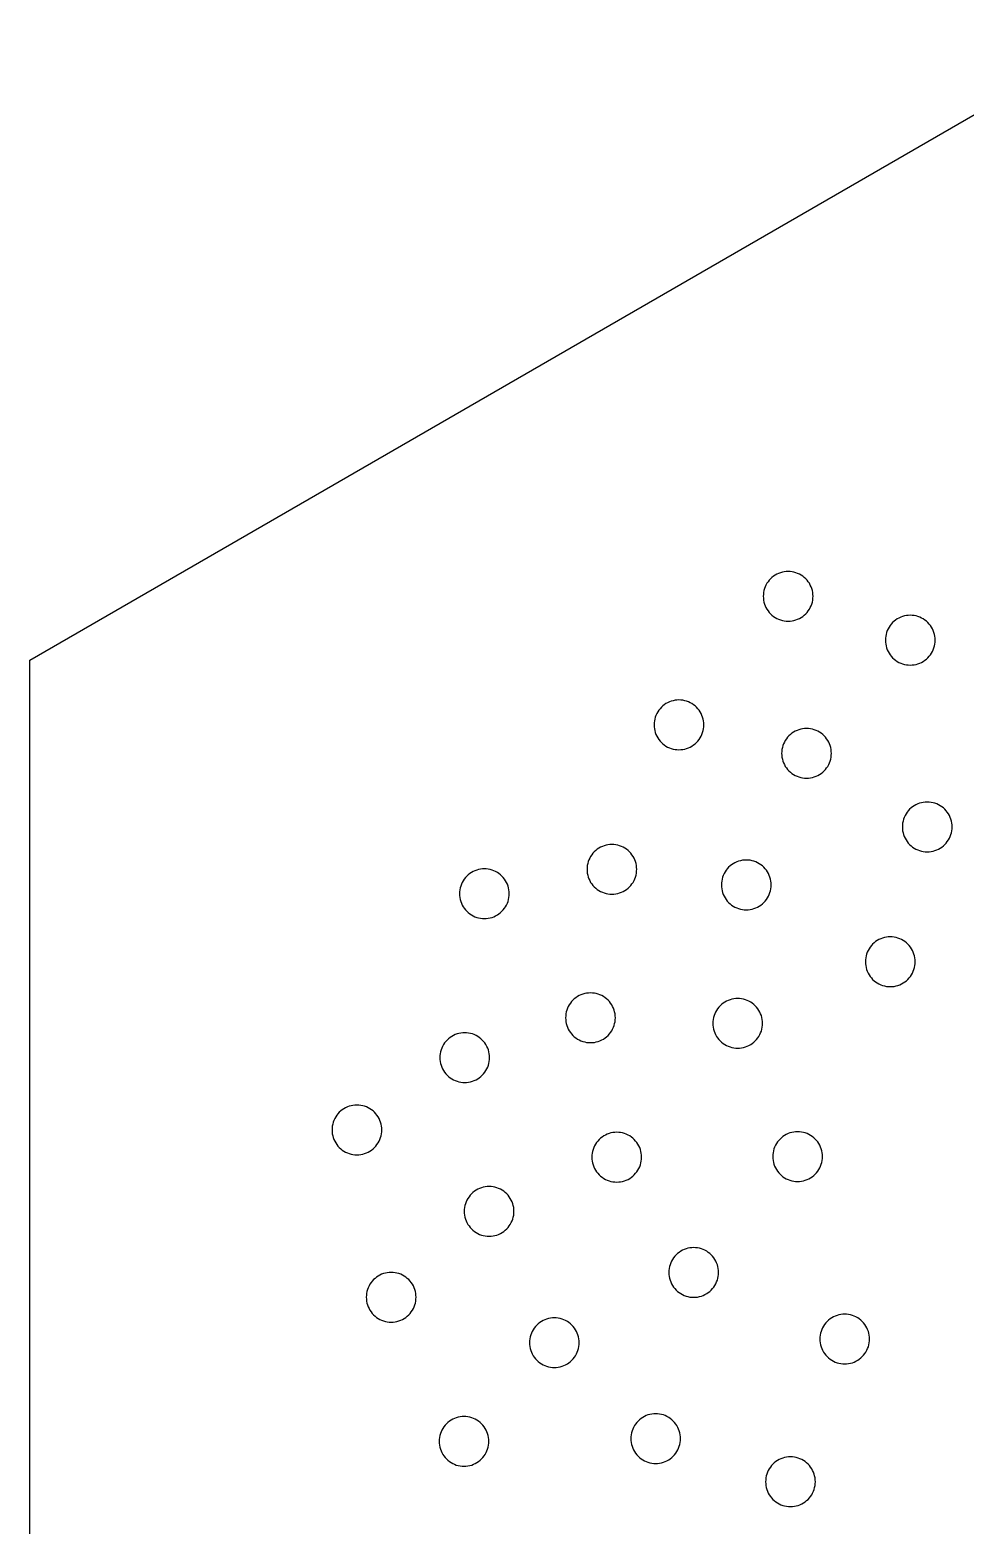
# Model space of a CAD drawing. Header units: millimetres. Extents: x 0 to 377, y 0 to 280.
# Drawn here: x 133.9 to 186.6, y 195.8 to 280 of the extents above; entities that cross this region are included whole.
import ezdxf

# ---------------------------------------------------------------- set-up
doc = ezdxf.new("R2010")
doc.units = ezdxf.units.MM
doc.layers.add('CUT', color=1, linetype='Continuous')

msp = doc.modelspace()

# ---------------------------------------------------------------- linework, layer by layer
at = {"layer": 'CUT'}
for points in [[(256.764, 173.6), (195.334, 138.133), (133.904, 173.6), (133.904, 244.533), (195.334, 280), (256.764, 244.533), (256.764, 173.6)], [(177.886, 247.583), (177.924, 247.686), (177.954, 247.792), (177.975, 247.899), (177.988, 248.009), (177.993, 248.118), (177.988, 248.228), (177.975, 248.337), (177.954, 248.445), (177.924, 248.551), (177.886, 248.654), (177.84, 248.754), (177.786, 248.85), (177.725, 248.941), (177.657, 249.028), (177.583, 249.108), (177.502, 249.183), (177.416, 249.251), (177.324, 249.312), (177.228, 249.366), (177.128, 249.412), (177.025, 249.45), (176.919, 249.48), (176.812, 249.501), (176.703, 249.514), (176.593, 249.518), (176.483, 249.514), (176.374, 249.501), (176.266, 249.48), (176.16, 249.45), (176.057, 249.412), (175.957, 249.366), (175.861, 249.312), (175.77, 249.251), (175.683, 249.183), (175.603, 249.108), (175.528, 249.028), (175.46, 248.941), (175.399, 248.85), (175.345, 248.754), (175.299, 248.654), (175.261, 248.551), (175.231, 248.445), (175.21, 248.337), (175.197, 248.228), (175.193, 248.118), (175.197, 248.009), (175.21, 247.899), (175.231, 247.792), (175.261, 247.686), (175.299, 247.583), (175.345, 247.483), (175.399, 247.387), (175.46, 247.296), (175.528, 247.209), (175.603, 247.129), (175.683, 247.054), (175.77, 246.986), (175.861, 246.925), (175.957, 246.871), (176.057, 246.825), (176.16, 246.787), (176.266, 246.757), (176.374, 246.736), (176.483, 246.723), (176.593, 246.718), (176.703, 246.723), (176.812, 246.736), (176.919, 246.757), (177.025, 246.787), (177.128, 246.825), (177.228, 246.871), (177.324, 246.925), (177.416, 246.986), (177.502, 247.054), (177.583, 247.129), (177.657, 247.209), (177.725, 247.296), (177.786, 247.387), (177.84, 247.483), (177.886, 247.583)], [(184.759, 245.114), (184.797, 245.217), (184.827, 245.323), (184.849, 245.431), (184.862, 245.54), (184.866, 245.65), (184.862, 245.76), (184.849, 245.869), (184.827, 245.977), (184.797, 246.082), (184.759, 246.186), (184.713, 246.285), (184.66, 246.381), (184.599, 246.473), (184.531, 246.559), (184.456, 246.64), (184.375, 246.714), (184.289, 246.782), (184.197, 246.843), (184.102, 246.897), (184.002, 246.943), (183.899, 246.981), (183.793, 247.011), (183.685, 247.033), (183.576, 247.045), (183.466, 247.05), (183.356, 247.045), (183.247, 247.033), (183.139, 247.011), (183.033, 246.981), (182.93, 246.943), (182.83, 246.897), (182.734, 246.843), (182.643, 246.782), (182.557, 246.714), (182.476, 246.64), (182.401, 246.559), (182.333, 246.473), (182.272, 246.381), (182.219, 246.285), (182.173, 246.186), (182.134, 246.082), (182.105, 245.977), (182.083, 245.869), (182.07, 245.76), (182.066, 245.65), (182.07, 245.54), (182.083, 245.431), (182.105, 245.323), (182.134, 245.217), (182.173, 245.114), (182.219, 245.014), (182.272, 244.918), (182.333, 244.827), (182.401, 244.741), (182.476, 244.66), (182.557, 244.585), (182.643, 244.517), (182.734, 244.456), (182.83, 244.402), (182.93, 244.356), (183.033, 244.318), (183.139, 244.288), (183.247, 244.267), (183.356, 244.254), (183.466, 244.25), (183.576, 244.254), (183.685, 244.267), (183.793, 244.288), (183.899, 244.318), (184.002, 244.356), (184.102, 244.402), (184.197, 244.456), (184.289, 244.517), (184.375, 244.585), (184.456, 244.66), (184.531, 244.741), (184.599, 244.827), (184.66, 244.918), (184.713, 245.014), (184.759, 245.114)], [(171.737, 240.348), (171.775, 240.451), (171.805, 240.557), (171.827, 240.664), (171.84, 240.774), (171.844, 240.884), (171.84, 240.993), (171.827, 241.103), (171.805, 241.21), (171.775, 241.316), (171.737, 241.419), (171.691, 241.519), (171.638, 241.615), (171.577, 241.706), (171.508, 241.793), (171.434, 241.873), (171.353, 241.948), (171.267, 242.016), (171.175, 242.077), (171.079, 242.131), (170.98, 242.177), (170.877, 242.215), (170.771, 242.245), (170.663, 242.266), (170.554, 242.279), (170.444, 242.284), (170.334, 242.279), (170.225, 242.266), (170.117, 242.245), (170.011, 242.215), (169.908, 242.177), (169.808, 242.131), (169.712, 242.077), (169.621, 242.016), (169.535, 241.948), (169.454, 241.873), (169.379, 241.793), (169.311, 241.706), (169.25, 241.615), (169.196, 241.519), (169.15, 241.419), (169.112, 241.316), (169.083, 241.21), (169.061, 241.103), (169.048, 240.993), (169.044, 240.884), (169.048, 240.774), (169.061, 240.664), (169.083, 240.557), (169.112, 240.451), (169.15, 240.348), (169.196, 240.248), (169.25, 240.152), (169.311, 240.061), (169.379, 239.974), (169.454, 239.894), (169.535, 239.819), (169.621, 239.751), (169.712, 239.69), (169.808, 239.636), (169.908, 239.59), (170.011, 239.552), (170.117, 239.522), (170.225, 239.501), (170.334, 239.488), (170.444, 239.484), (170.554, 239.488), (170.663, 239.501), (170.771, 239.522), (170.877, 239.552), (170.98, 239.59), (171.079, 239.636), (171.175, 239.69), (171.267, 239.751), (171.353, 239.819), (171.434, 239.894), (171.508, 239.974), (171.577, 240.061), (171.638, 240.152), (171.691, 240.248), (171.737, 240.348)], [(178.92, 238.745), (178.958, 238.848), (178.988, 238.954), (179.01, 239.061), (179.023, 239.17), (179.027, 239.28), (179.023, 239.39), (179.01, 239.499), (178.988, 239.607), (178.958, 239.713), (178.92, 239.816), (178.874, 239.916), (178.821, 240.012), (178.76, 240.103), (178.692, 240.19), (178.617, 240.27), (178.536, 240.345), (178.45, 240.413), (178.358, 240.474), (178.263, 240.528), (178.163, 240.574), (178.06, 240.612), (177.954, 240.642), (177.846, 240.663), (177.737, 240.676), (177.627, 240.68), (177.517, 240.676), (177.408, 240.663), (177.3, 240.642), (177.194, 240.612), (177.091, 240.574), (176.991, 240.528), (176.895, 240.474), (176.804, 240.413), (176.718, 240.345), (176.637, 240.27), (176.562, 240.19), (176.494, 240.103), (176.433, 240.012), (176.38, 239.916), (176.334, 239.816), (176.296, 239.713), (176.266, 239.607), (176.244, 239.499), (176.231, 239.39), (176.227, 239.28), (176.231, 239.17), (176.244, 239.061), (176.266, 238.954), (176.296, 238.848), (176.334, 238.745), (176.38, 238.645), (176.433, 238.549), (176.494, 238.457), (176.562, 238.371), (176.637, 238.29), (176.718, 238.216), (176.804, 238.148), (176.895, 238.087), (176.991, 238.033), (177.091, 237.987), (177.194, 237.949), (177.3, 237.919), (177.408, 237.898), (177.517, 237.885), (177.627, 237.88), (177.737, 237.885), (177.846, 237.898), (177.954, 237.919), (178.06, 237.949), (178.163, 237.987), (178.263, 238.033), (178.358, 238.087), (178.45, 238.148), (178.536, 238.216), (178.617, 238.29), (178.692, 238.371), (178.76, 238.457), (178.821, 238.549), (178.874, 238.645), (178.92, 238.745)], [(185.715, 234.605), (185.753, 234.708), (185.783, 234.814), (185.805, 234.921), (185.818, 235.031), (185.822, 235.14), (185.818, 235.25), (185.805, 235.359), (185.783, 235.467), (185.753, 235.573), (185.715, 235.676), (185.669, 235.776), (185.616, 235.872), (185.554, 235.963), (185.486, 236.05), (185.412, 236.13), (185.331, 236.205), (185.245, 236.273), (185.153, 236.334), (185.057, 236.388), (184.958, 236.434), (184.854, 236.472), (184.749, 236.502), (184.641, 236.523), (184.532, 236.536), (184.422, 236.54), (184.312, 236.536), (184.203, 236.523), (184.095, 236.502), (183.989, 236.472), (183.886, 236.434), (183.786, 236.388), (183.69, 236.334), (183.599, 236.273), (183.513, 236.205), (183.432, 236.13), (183.357, 236.05), (183.289, 235.963), (183.228, 235.872), (183.174, 235.776), (183.128, 235.676), (183.09, 235.573), (183.061, 235.467), (183.039, 235.359), (183.026, 235.25), (183.022, 235.14), (183.026, 235.031), (183.039, 234.921), (183.061, 234.814), (183.09, 234.708), (183.128, 234.605), (183.174, 234.505), (183.228, 234.409), (183.289, 234.317), (183.357, 234.231), (183.432, 234.15), (183.513, 234.076), (183.599, 234.008), (183.69, 233.947), (183.786, 233.893), (183.886, 233.847), (183.989, 233.809), (184.095, 233.779), (184.203, 233.758), (184.312, 233.745), (184.422, 233.74), (184.532, 233.745), (184.641, 233.758), (184.749, 233.779), (184.854, 233.809), (184.958, 233.847), (185.057, 233.893), (185.153, 233.947), (185.245, 234.008), (185.331, 234.076), (185.412, 234.15), (185.486, 234.231), (185.554, 234.317), (185.616, 234.409), (185.669, 234.505), (185.715, 234.605)], [(167.915, 232.116), (167.961, 232.216), (167.999, 232.319), (168.029, 232.425), (168.051, 232.533), (168.064, 232.642), (168.068, 232.752), (168.064, 232.862), (168.051, 232.971), (168.029, 233.079), (167.999, 233.184), (167.961, 233.288), (167.915, 233.387), (167.862, 233.483), (167.801, 233.575), (167.733, 233.661), (167.658, 233.742), (167.577, 233.816), (167.491, 233.884), (167.4, 233.946), (167.304, 233.999), (167.204, 234.045), (167.101, 234.083), (166.995, 234.113), (166.887, 234.135), (166.778, 234.148), (166.668, 234.152), (166.558, 234.148), (166.449, 234.135), (166.341, 234.113), (166.235, 234.083), (166.132, 234.045), (166.032, 233.999), (165.937, 233.946), (165.845, 233.884), (165.759, 233.816), (165.678, 233.742), (165.603, 233.661), (165.535, 233.575), (165.474, 233.483), (165.421, 233.387), (165.375, 233.288), (165.337, 233.184), (165.307, 233.079), (165.285, 232.971), (165.272, 232.862), (165.268, 232.752), (165.272, 232.642), (165.285, 232.533), (165.307, 232.425), (165.337, 232.319), (165.375, 232.216), (165.421, 232.116), (165.474, 232.02), (165.535, 231.929), (165.603, 231.843), (165.678, 231.762), (165.759, 231.687), (165.845, 231.619), (165.937, 231.558), (166.032, 231.504), (166.132, 231.458), (166.235, 231.42), (166.341, 231.391), (166.449, 231.369), (166.558, 231.356), (166.668, 231.352), (166.778, 231.356), (166.887, 231.369), (166.995, 231.391), (167.101, 231.42), (167.204, 231.458), (167.304, 231.504), (167.4, 231.558), (167.491, 231.619), (167.577, 231.687), (167.658, 231.762), (167.733, 231.843), (167.801, 231.929), (167.862, 232.02), (167.915, 232.116)], [(175.48, 231.24), (175.526, 231.34), (175.565, 231.443), (175.594, 231.549), (175.616, 231.657), (175.629, 231.766), (175.633, 231.876), (175.629, 231.986), (175.616, 232.095), (175.594, 232.203), (175.565, 232.309), (175.526, 232.412), (175.48, 232.512), (175.427, 232.608), (175.366, 232.699), (175.298, 232.785), (175.223, 232.866), (175.142, 232.941), (175.056, 233.009), (174.965, 233.07), (174.869, 233.123), (174.769, 233.169), (174.666, 233.208), (174.56, 233.237), (174.452, 233.259), (174.343, 233.272), (174.233, 233.276), (174.123, 233.272), (174.014, 233.259), (173.906, 233.237), (173.8, 233.208), (173.697, 233.169), (173.597, 233.123), (173.502, 233.07), (173.41, 233.009), (173.324, 232.941), (173.243, 232.866), (173.168, 232.785), (173.1, 232.699), (173.039, 232.608), (172.986, 232.512), (172.94, 232.412), (172.902, 232.309), (172.872, 232.203), (172.85, 232.095), (172.837, 231.986), (172.833, 231.876), (172.837, 231.766), (172.85, 231.657), (172.872, 231.549), (172.902, 231.443), (172.94, 231.34), (172.986, 231.24), (173.039, 231.145), (173.1, 231.053), (173.168, 230.967), (173.243, 230.886), (173.324, 230.811), (173.41, 230.743), (173.502, 230.682), (173.597, 230.629), (173.697, 230.583), (173.8, 230.545), (173.906, 230.515), (174.014, 230.493), (174.123, 230.48), (174.233, 230.476), (174.343, 230.48), (174.452, 230.493), (174.56, 230.515), (174.666, 230.545), (174.769, 230.583), (174.869, 230.629), (174.965, 230.682), (175.056, 230.743), (175.142, 230.811), (175.223, 230.886), (175.298, 230.967), (175.366, 231.053), (175.427, 231.145), (175.48, 231.24)], [(160.783, 230.844), (160.821, 230.947), (160.85, 231.053), (160.872, 231.161), (160.885, 231.27), (160.889, 231.38), (160.885, 231.49), (160.872, 231.599), (160.85, 231.707), (160.821, 231.813), (160.783, 231.916), (160.737, 232.016), (160.683, 232.111), (160.622, 232.203), (160.554, 232.289), (160.479, 232.37), (160.398, 232.445), (160.312, 232.513), (160.221, 232.574), (160.125, 232.627), (160.025, 232.673), (159.922, 232.711), (159.816, 232.741), (159.708, 232.763), (159.599, 232.776), (159.489, 232.78), (159.379, 232.776), (159.27, 232.763), (159.162, 232.741), (159.057, 232.711), (158.953, 232.673), (158.854, 232.627), (158.758, 232.574), (158.666, 232.513), (158.58, 232.445), (158.499, 232.37), (158.425, 232.289), (158.357, 232.203), (158.295, 232.111), (158.242, 232.016), (158.196, 231.916), (158.158, 231.813), (158.128, 231.707), (158.106, 231.599), (158.093, 231.49), (158.089, 231.38), (158.093, 231.27), (158.106, 231.161), (158.128, 231.053), (158.158, 230.947), (158.196, 230.844), (158.242, 230.744), (158.295, 230.648), (158.357, 230.557), (158.425, 230.471), (158.499, 230.39), (158.58, 230.315), (158.666, 230.247), (158.758, 230.186), (158.854, 230.133), (158.953, 230.087), (159.057, 230.048), (159.162, 230.019), (159.27, 229.997), (159.379, 229.984), (159.489, 229.98), (159.599, 229.984), (159.708, 229.997), (159.816, 230.019), (159.922, 230.048), (160.025, 230.087), (160.125, 230.133), (160.221, 230.186), (160.312, 230.247), (160.398, 230.315), (160.479, 230.39), (160.554, 230.471), (160.622, 230.557), (160.683, 230.648), (160.737, 230.744), (160.783, 230.844)], [(183.588, 226.913), (183.634, 227.013), (183.672, 227.116), (183.702, 227.222), (183.723, 227.33), (183.736, 227.439), (183.74, 227.549), (183.736, 227.659), (183.723, 227.768), (183.702, 227.876), (183.672, 227.981), (183.634, 228.084), (183.588, 228.184), (183.534, 228.28), (183.473, 228.372), (183.405, 228.458), (183.33, 228.539), (183.25, 228.613), (183.163, 228.681), (183.072, 228.742), (182.976, 228.796), (182.876, 228.842), (182.773, 228.88), (182.667, 228.91), (182.559, 228.931), (182.45, 228.944), (182.34, 228.949), (182.23, 228.944), (182.121, 228.931), (182.013, 228.91), (181.908, 228.88), (181.805, 228.842), (181.705, 228.796), (181.609, 228.742), (181.517, 228.681), (181.431, 228.613), (181.35, 228.539), (181.276, 228.458), (181.208, 228.372), (181.147, 228.28), (181.093, 228.184), (181.047, 228.084), (181.009, 227.981), (180.979, 227.876), (180.958, 227.768), (180.945, 227.659), (180.94, 227.549), (180.945, 227.439), (180.958, 227.33), (180.979, 227.222), (181.009, 227.116), (181.047, 227.013), (181.093, 226.913), (181.147, 226.817), (181.208, 226.726), (181.276, 226.639), (181.35, 226.559), (181.431, 226.484), (181.517, 226.416), (181.609, 226.355), (181.705, 226.301), (181.805, 226.255), (181.908, 226.217), (182.013, 226.187), (182.121, 226.166), (182.23, 226.153), (182.34, 226.149), (182.45, 226.153), (182.559, 226.166), (182.667, 226.187), (182.773, 226.217), (182.876, 226.255), (182.976, 226.301), (183.072, 226.355), (183.163, 226.416), (183.25, 226.484), (183.33, 226.559), (183.405, 226.639), (183.473, 226.726), (183.534, 226.817), (183.588, 226.913)], [(166.757, 223.86), (166.795, 223.963), (166.825, 224.069), (166.846, 224.177), (166.859, 224.286), (166.864, 224.396), (166.859, 224.505), (166.846, 224.615), (166.825, 224.722), (166.795, 224.828), (166.757, 224.931), (166.711, 225.031), (166.657, 225.127), (166.596, 225.219), (166.528, 225.305), (166.453, 225.386), (166.373, 225.46), (166.286, 225.528), (166.195, 225.589), (166.099, 225.643), (165.999, 225.689), (165.896, 225.727), (165.79, 225.757), (165.683, 225.778), (165.573, 225.791), (165.464, 225.796), (165.354, 225.791), (165.245, 225.778), (165.137, 225.757), (165.031, 225.727), (164.928, 225.689), (164.828, 225.643), (164.732, 225.589), (164.641, 225.528), (164.554, 225.46), (164.474, 225.386), (164.399, 225.305), (164.331, 225.219), (164.27, 225.127), (164.216, 225.031), (164.17, 224.931), (164.132, 224.828), (164.102, 224.722), (164.081, 224.615), (164.068, 224.505), (164.064, 224.396), (164.068, 224.286), (164.081, 224.177), (164.102, 224.069), (164.132, 223.963), (164.17, 223.86), (164.216, 223.76), (164.27, 223.664), (164.331, 223.573), (164.399, 223.486), (164.474, 223.406), (164.554, 223.331), (164.641, 223.263), (164.732, 223.202), (164.828, 223.148), (164.928, 223.102), (165.031, 223.064), (165.137, 223.034), (165.245, 223.013), (165.354, 223), (165.464, 222.996), (165.573, 223), (165.683, 223.013), (165.79, 223.034), (165.896, 223.064), (165.999, 223.102), (166.099, 223.148), (166.195, 223.202), (166.286, 223.263), (166.373, 223.331), (166.453, 223.406), (166.528, 223.486), (166.596, 223.573), (166.657, 223.664), (166.711, 223.76), (166.757, 223.86)], [(175.045, 223.547), (175.083, 223.651), (175.113, 223.756), (175.134, 223.864), (175.147, 223.973), (175.151, 224.083), (175.147, 224.193), (175.134, 224.302), (175.113, 224.41), (175.083, 224.516), (175.045, 224.619), (174.999, 224.719), (174.945, 224.815), (174.884, 224.906), (174.816, 224.992), (174.741, 225.073), (174.661, 225.148), (174.574, 225.216), (174.483, 225.277), (174.387, 225.331), (174.287, 225.377), (174.184, 225.415), (174.078, 225.445), (173.97, 225.466), (173.861, 225.479), (173.751, 225.483), (173.642, 225.479), (173.532, 225.466), (173.425, 225.445), (173.319, 225.415), (173.216, 225.377), (173.116, 225.331), (173.02, 225.277), (172.928, 225.216), (172.842, 225.148), (172.761, 225.073), (172.687, 224.992), (172.619, 224.906), (172.558, 224.815), (172.504, 224.719), (172.458, 224.619), (172.42, 224.516), (172.39, 224.41), (172.369, 224.302), (172.356, 224.193), (172.351, 224.083), (172.356, 223.973), (172.369, 223.864), (172.39, 223.756), (172.42, 223.651), (172.458, 223.547), (172.504, 223.448), (172.558, 223.352), (172.619, 223.26), (172.687, 223.174), (172.761, 223.093), (172.842, 223.019), (172.928, 222.951), (173.02, 222.89), (173.116, 222.836), (173.216, 222.79), (173.319, 222.752), (173.425, 222.722), (173.532, 222.7), (173.642, 222.688), (173.751, 222.683), (173.861, 222.688), (173.97, 222.7), (174.078, 222.722), (174.184, 222.752), (174.287, 222.79), (174.387, 222.836), (174.483, 222.89), (174.574, 222.951), (174.661, 223.019), (174.741, 223.093), (174.816, 223.174), (174.884, 223.26), (174.945, 223.352), (174.999, 223.448), (175.045, 223.547)], [(159.63, 221.518), (159.676, 221.618), (159.715, 221.721), (159.744, 221.827), (159.766, 221.935), (159.779, 222.044), (159.783, 222.154), (159.779, 222.264), (159.766, 222.373), (159.744, 222.481), (159.715, 222.587), (159.676, 222.69), (159.63, 222.789), (159.577, 222.885), (159.516, 222.977), (159.448, 223.063), (159.373, 223.144), (159.292, 223.218), (159.206, 223.287), (159.115, 223.348), (159.019, 223.401), (158.919, 223.447), (158.816, 223.485), (158.71, 223.515), (158.602, 223.537), (158.493, 223.55), (158.383, 223.554), (158.273, 223.55), (158.164, 223.537), (158.056, 223.515), (157.95, 223.485), (157.847, 223.447), (157.747, 223.401), (157.652, 223.348), (157.56, 223.287), (157.474, 223.218), (157.393, 223.144), (157.318, 223.063), (157.25, 222.977), (157.189, 222.885), (157.136, 222.789), (157.09, 222.69), (157.052, 222.587), (157.022, 222.481), (157, 222.373), (156.987, 222.264), (156.983, 222.154), (156.987, 222.044), (157, 221.935), (157.022, 221.827), (157.052, 221.721), (157.09, 221.618), (157.136, 221.518), (157.189, 221.422), (157.25, 221.331), (157.318, 221.245), (157.393, 221.164), (157.474, 221.089), (157.56, 221.021), (157.652, 220.96), (157.747, 220.906), (157.847, 220.86), (157.95, 220.822), (158.056, 220.793), (158.164, 220.771), (158.273, 220.758), (158.383, 220.754), (158.493, 220.758), (158.602, 220.771), (158.71, 220.793), (158.816, 220.822), (158.919, 220.86), (159.019, 220.906), (159.115, 220.96), (159.206, 221.021), (159.292, 221.089), (159.373, 221.164), (159.448, 221.245), (159.516, 221.331), (159.577, 221.422), (159.63, 221.518)], [(153.56, 217.45), (153.606, 217.55), (153.644, 217.653), (153.674, 217.759), (153.696, 217.867), (153.709, 217.976), (153.713, 218.086), (153.709, 218.195), (153.696, 218.305), (153.674, 218.412), (153.644, 218.518), (153.606, 218.621), (153.56, 218.721), (153.507, 218.817), (153.445, 218.909), (153.377, 218.995), (153.303, 219.076), (153.222, 219.15), (153.136, 219.218), (153.044, 219.279), (152.948, 219.333), (152.849, 219.379), (152.745, 219.417), (152.64, 219.447), (152.532, 219.468), (152.423, 219.481), (152.313, 219.486), (152.203, 219.481), (152.094, 219.468), (151.986, 219.447), (151.88, 219.417), (151.777, 219.379), (151.677, 219.333), (151.581, 219.279), (151.49, 219.218), (151.404, 219.15), (151.323, 219.076), (151.248, 218.995), (151.18, 218.909), (151.119, 218.817), (151.065, 218.721), (151.019, 218.621), (150.981, 218.518), (150.952, 218.412), (150.93, 218.305), (150.917, 218.195), (150.913, 218.086), (150.917, 217.976), (150.93, 217.867), (150.952, 217.759), (150.981, 217.653), (151.019, 217.55), (151.065, 217.45), (151.119, 217.354), (151.18, 217.263), (151.248, 217.176), (151.323, 217.096), (151.404, 217.021), (151.49, 216.953), (151.581, 216.892), (151.677, 216.838), (151.777, 216.792), (151.88, 216.754), (151.986, 216.724), (152.094, 216.703), (152.203, 216.69), (152.313, 216.686), (152.423, 216.69), (152.532, 216.703), (152.64, 216.724), (152.745, 216.754), (152.849, 216.792), (152.948, 216.838), (153.044, 216.892), (153.136, 216.953), (153.222, 217.021), (153.303, 217.096), (153.377, 217.176), (153.445, 217.263), (153.507, 217.354), (153.56, 217.45)], [(178.418, 216.048), (178.456, 216.151), (178.486, 216.257), (178.507, 216.364), (178.52, 216.473), (178.524, 216.583), (178.52, 216.693), (178.507, 216.802), (178.486, 216.91), (178.456, 217.016), (178.418, 217.119), (178.372, 217.219), (178.318, 217.315), (178.257, 217.406), (178.189, 217.493), (178.114, 217.573), (178.033, 217.648), (177.947, 217.716), (177.856, 217.777), (177.76, 217.831), (177.66, 217.877), (177.557, 217.915), (177.451, 217.945), (177.343, 217.966), (177.234, 217.979), (177.124, 217.983), (177.014, 217.979), (176.905, 217.966), (176.797, 217.945), (176.692, 217.915), (176.589, 217.877), (176.489, 217.831), (176.393, 217.777), (176.301, 217.716), (176.215, 217.648), (176.134, 217.573), (176.06, 217.493), (175.992, 217.406), (175.931, 217.315), (175.877, 217.219), (175.831, 217.119), (175.793, 217.016), (175.763, 216.91), (175.742, 216.802), (175.729, 216.693), (175.724, 216.583), (175.729, 216.473), (175.742, 216.364), (175.763, 216.257), (175.793, 216.151), (175.831, 216.048), (175.877, 215.948), (175.931, 215.852), (175.992, 215.76), (176.06, 215.674), (176.134, 215.593), (176.215, 215.519), (176.301, 215.451), (176.393, 215.39), (176.489, 215.336), (176.589, 215.29), (176.692, 215.252), (176.797, 215.222), (176.905, 215.201), (177.014, 215.188), (177.124, 215.183), (177.234, 215.188), (177.343, 215.201), (177.451, 215.222), (177.557, 215.252), (177.66, 215.29), (177.76, 215.336), (177.856, 215.39), (177.947, 215.451), (178.033, 215.519), (178.114, 215.593), (178.189, 215.674), (178.257, 215.76), (178.318, 215.852), (178.372, 215.948), (178.418, 216.048)], [(168.236, 216.015), (168.274, 216.118), (168.304, 216.224), (168.325, 216.332), (168.338, 216.441), (168.342, 216.551), (168.338, 216.66), (168.325, 216.77), (168.304, 216.877), (168.274, 216.983), (168.236, 217.086), (168.19, 217.186), (168.136, 217.282), (168.075, 217.373), (168.007, 217.46), (167.932, 217.54), (167.852, 217.615), (167.765, 217.683), (167.674, 217.744), (167.578, 217.798), (167.478, 217.844), (167.375, 217.882), (167.269, 217.912), (167.162, 217.933), (167.052, 217.946), (166.942, 217.951), (166.833, 217.946), (166.723, 217.933), (166.616, 217.912), (166.51, 217.882), (166.407, 217.844), (166.307, 217.798), (166.211, 217.744), (166.12, 217.683), (166.033, 217.615), (165.953, 217.54), (165.878, 217.46), (165.81, 217.373), (165.749, 217.282), (165.695, 217.186), (165.649, 217.086), (165.611, 216.983), (165.581, 216.877), (165.56, 216.77), (165.547, 216.66), (165.542, 216.551), (165.547, 216.441), (165.56, 216.332), (165.581, 216.224), (165.611, 216.118), (165.649, 216.015), (165.695, 215.915), (165.749, 215.819), (165.81, 215.728), (165.878, 215.641), (165.953, 215.561), (166.033, 215.486), (166.12, 215.418), (166.211, 215.357), (166.307, 215.303), (166.407, 215.257), (166.51, 215.219), (166.616, 215.189), (166.723, 215.168), (166.833, 215.155), (166.942, 215.151), (167.052, 215.155), (167.162, 215.168), (167.269, 215.189), (167.375, 215.219), (167.478, 215.257), (167.578, 215.303), (167.674, 215.357), (167.765, 215.418), (167.852, 215.486), (167.932, 215.561), (168.007, 215.641), (168.075, 215.728), (168.136, 215.819), (168.19, 215.915), (168.236, 216.015)], [(161.051, 212.965), (161.089, 213.068), (161.119, 213.174), (161.14, 213.281), (161.153, 213.391), (161.158, 213.5), (161.153, 213.61), (161.14, 213.719), (161.119, 213.827), (161.089, 213.933), (161.051, 214.036), (161.005, 214.136), (160.951, 214.232), (160.89, 214.323), (160.822, 214.41), (160.747, 214.49), (160.667, 214.565), (160.58, 214.633), (160.489, 214.694), (160.393, 214.748), (160.293, 214.794), (160.19, 214.832), (160.084, 214.862), (159.977, 214.883), (159.867, 214.896), (159.758, 214.9), (159.648, 214.896), (159.539, 214.883), (159.431, 214.862), (159.325, 214.832), (159.222, 214.794), (159.122, 214.748), (159.026, 214.694), (158.935, 214.633), (158.848, 214.565), (158.768, 214.49), (158.693, 214.41), (158.625, 214.323), (158.564, 214.232), (158.51, 214.136), (158.464, 214.036), (158.426, 213.933), (158.396, 213.827), (158.375, 213.719), (158.362, 213.61), (158.358, 213.5), (158.362, 213.391), (158.375, 213.281), (158.396, 213.174), (158.426, 213.068), (158.464, 212.965), (158.51, 212.865), (158.564, 212.769), (158.625, 212.678), (158.693, 212.591), (158.768, 212.511), (158.848, 212.436), (158.935, 212.368), (159.026, 212.307), (159.122, 212.253), (159.222, 212.207), (159.325, 212.169), (159.431, 212.139), (159.539, 212.118), (159.648, 212.105), (159.758, 212.1), (159.867, 212.105), (159.977, 212.118), (160.084, 212.139), (160.19, 212.169), (160.293, 212.207), (160.393, 212.253), (160.489, 212.307), (160.58, 212.368), (160.667, 212.436), (160.747, 212.511), (160.822, 212.591), (160.89, 212.678), (160.951, 212.769), (161.005, 212.865), (161.051, 212.965)], [(172.522, 209.426), (172.568, 209.526), (172.606, 209.629), (172.636, 209.735), (172.657, 209.843), (172.67, 209.952), (172.674, 210.062), (172.67, 210.171), (172.657, 210.281), (172.636, 210.388), (172.606, 210.494), (172.568, 210.597), (172.522, 210.697), (172.468, 210.793), (172.407, 210.885), (172.339, 210.971), (172.264, 211.052), (172.184, 211.126), (172.097, 211.194), (172.006, 211.255), (171.91, 211.309), (171.81, 211.355), (171.707, 211.393), (171.601, 211.423), (171.493, 211.444), (171.384, 211.457), (171.274, 211.462), (171.164, 211.457), (171.055, 211.444), (170.948, 211.423), (170.842, 211.393), (170.739, 211.355), (170.639, 211.309), (170.543, 211.255), (170.451, 211.194), (170.365, 211.126), (170.284, 211.052), (170.21, 210.971), (170.142, 210.885), (170.081, 210.793), (170.027, 210.697), (169.981, 210.597), (169.943, 210.494), (169.913, 210.388), (169.892, 210.281), (169.879, 210.171), (169.874, 210.062), (169.879, 209.952), (169.892, 209.843), (169.913, 209.735), (169.943, 209.629), (169.981, 209.526), (170.027, 209.426), (170.081, 209.33), (170.142, 209.239), (170.21, 209.152), (170.284, 209.072), (170.365, 208.997), (170.451, 208.929), (170.543, 208.868), (170.639, 208.814), (170.739, 208.768), (170.842, 208.73), (170.948, 208.7), (171.055, 208.679), (171.164, 208.666), (171.274, 208.662), (171.384, 208.666), (171.493, 208.679), (171.601, 208.7), (171.707, 208.73), (171.81, 208.768), (171.91, 208.814), (172.006, 208.868), (172.097, 208.929), (172.184, 208.997), (172.264, 209.072), (172.339, 209.152), (172.407, 209.239), (172.468, 209.33), (172.522, 209.426)], [(155.491, 208.03), (155.537, 208.13), (155.575, 208.233), (155.605, 208.339), (155.626, 208.447), (155.639, 208.556), (155.643, 208.666), (155.639, 208.776), (155.626, 208.885), (155.605, 208.993), (155.575, 209.098), (155.537, 209.202), (155.491, 209.301), (155.437, 209.397), (155.376, 209.489), (155.308, 209.575), (155.233, 209.656), (155.152, 209.73), (155.066, 209.798), (154.975, 209.859), (154.879, 209.913), (154.779, 209.959), (154.676, 209.997), (154.57, 210.027), (154.462, 210.049), (154.353, 210.061), (154.243, 210.066), (154.133, 210.061), (154.024, 210.049), (153.916, 210.027), (153.811, 209.997), (153.707, 209.959), (153.608, 209.913), (153.512, 209.859), (153.42, 209.798), (153.334, 209.73), (153.253, 209.656), (153.179, 209.575), (153.111, 209.489), (153.05, 209.397), (152.996, 209.301), (152.95, 209.202), (152.912, 209.098), (152.882, 208.993), (152.86, 208.885), (152.848, 208.776), (152.843, 208.666), (152.848, 208.556), (152.86, 208.447), (152.882, 208.339), (152.912, 208.233), (152.95, 208.13), (152.996, 208.03), (153.05, 207.934), (153.111, 207.843), (153.179, 207.757), (153.253, 207.676), (153.334, 207.601), (153.42, 207.533), (153.512, 207.472), (153.608, 207.418), (153.707, 207.372), (153.811, 207.334), (153.916, 207.304), (154.024, 207.283), (154.133, 207.27), (154.243, 207.266), (154.353, 207.27), (154.462, 207.283), (154.57, 207.304), (154.676, 207.334), (154.779, 207.372), (154.879, 207.418), (154.975, 207.472), (155.066, 207.533), (155.152, 207.601), (155.233, 207.676), (155.308, 207.757), (155.376, 207.843), (155.437, 207.934), (155.491, 208.03)], [(164.723, 205.574), (164.761, 205.677), (164.791, 205.783), (164.812, 205.891), (164.825, 206), (164.829, 206.11), (164.825, 206.22), (164.812, 206.329), (164.791, 206.437), (164.761, 206.542), (164.723, 206.646), (164.677, 206.745), (164.623, 206.841), (164.562, 206.933), (164.494, 207.019), (164.419, 207.1), (164.339, 207.174), (164.252, 207.242), (164.161, 207.303), (164.065, 207.357), (163.965, 207.403), (163.862, 207.441), (163.756, 207.471), (163.648, 207.493), (163.539, 207.505), (163.429, 207.51), (163.32, 207.505), (163.21, 207.493), (163.103, 207.471), (162.997, 207.441), (162.894, 207.403), (162.794, 207.357), (162.698, 207.303), (162.606, 207.242), (162.52, 207.174), (162.439, 207.1), (162.365, 207.019), (162.297, 206.933), (162.236, 206.841), (162.182, 206.745), (162.136, 206.646), (162.098, 206.542), (162.068, 206.437), (162.047, 206.329), (162.034, 206.22), (162.029, 206.11), (162.034, 206), (162.047, 205.891), (162.068, 205.783), (162.098, 205.677), (162.136, 205.574), (162.182, 205.474), (162.236, 205.378), (162.297, 205.287), (162.365, 205.201), (162.439, 205.12), (162.52, 205.045), (162.606, 204.977), (162.698, 204.916), (162.794, 204.862), (162.894, 204.816), (162.997, 204.778), (163.103, 204.748), (163.21, 204.727), (163.32, 204.714), (163.429, 204.71), (163.539, 204.714), (163.648, 204.727), (163.756, 204.748), (163.862, 204.778), (163.965, 204.816), (164.065, 204.862), (164.161, 204.916), (164.252, 204.977), (164.339, 205.045), (164.419, 205.12), (164.494, 205.201), (164.562, 205.287), (164.623, 205.378), (164.677, 205.474), (164.723, 205.574)], [(181.069, 205.779), (181.107, 205.882), (181.137, 205.988), (181.158, 206.096), (181.171, 206.205), (181.175, 206.315), (181.171, 206.424), (181.158, 206.534), (181.137, 206.641), (181.107, 206.747), (181.069, 206.85), (181.023, 206.95), (180.969, 207.046), (180.908, 207.137), (180.84, 207.224), (180.765, 207.305), (180.685, 207.379), (180.598, 207.447), (180.507, 207.508), (180.411, 207.562), (180.311, 207.608), (180.208, 207.646), (180.102, 207.676), (179.994, 207.697), (179.885, 207.71), (179.775, 207.715), (179.666, 207.71), (179.556, 207.697), (179.449, 207.676), (179.343, 207.646), (179.24, 207.608), (179.14, 207.562), (179.044, 207.508), (178.953, 207.447), (178.866, 207.379), (178.785, 207.305), (178.711, 207.224), (178.643, 207.137), (178.582, 207.046), (178.528, 206.95), (178.482, 206.85), (178.444, 206.747), (178.414, 206.641), (178.393, 206.534), (178.38, 206.424), (178.375, 206.315), (178.38, 206.205), (178.393, 206.096), (178.414, 205.988), (178.444, 205.882), (178.482, 205.779), (178.528, 205.679), (178.582, 205.583), (178.643, 205.492), (178.711, 205.405), (178.785, 205.325), (178.866, 205.25), (178.953, 205.182), (179.044, 205.121), (179.14, 205.067), (179.24, 205.021), (179.343, 204.983), (179.449, 204.953), (179.556, 204.932), (179.666, 204.919), (179.775, 204.915), (179.885, 204.919), (179.994, 204.932), (180.102, 204.953), (180.208, 204.983), (180.311, 205.021), (180.411, 205.067), (180.507, 205.121), (180.598, 205.182), (180.685, 205.25), (180.765, 205.325), (180.84, 205.405), (180.908, 205.492), (180.969, 205.583), (181.023, 205.679), (181.069, 205.779)], [(170.428, 200.173), (170.466, 200.276), (170.496, 200.382), (170.518, 200.489), (170.531, 200.599), (170.535, 200.708), (170.531, 200.818), (170.518, 200.927), (170.496, 201.035), (170.466, 201.141), (170.428, 201.244), (170.382, 201.344), (170.329, 201.44), (170.267, 201.531), (170.199, 201.618), (170.125, 201.698), (170.044, 201.773), (169.958, 201.841), (169.866, 201.902), (169.77, 201.956), (169.671, 202.002), (169.567, 202.04), (169.462, 202.07), (169.354, 202.091), (169.245, 202.104), (169.135, 202.108), (169.025, 202.104), (168.916, 202.091), (168.808, 202.07), (168.702, 202.04), (168.599, 202.002), (168.499, 201.956), (168.403, 201.902), (168.312, 201.841), (168.226, 201.773), (168.145, 201.698), (168.07, 201.618), (168.002, 201.531), (167.941, 201.44), (167.887, 201.344), (167.841, 201.244), (167.803, 201.141), (167.774, 201.035), (167.752, 200.927), (167.739, 200.818), (167.735, 200.708), (167.739, 200.599), (167.752, 200.489), (167.774, 200.382), (167.803, 200.276), (167.841, 200.173), (167.887, 200.073), (167.941, 199.977), (168.002, 199.886), (168.07, 199.799), (168.145, 199.719), (168.226, 199.644), (168.312, 199.576), (168.403, 199.515), (168.499, 199.461), (168.599, 199.415), (168.702, 199.377), (168.808, 199.347), (168.916, 199.326), (169.025, 199.313), (169.135, 199.308), (169.245, 199.313), (169.354, 199.326), (169.462, 199.347), (169.567, 199.377), (169.671, 199.415), (169.77, 199.461), (169.866, 199.515), (169.958, 199.576), (170.044, 199.644), (170.125, 199.719), (170.199, 199.799), (170.267, 199.886), (170.329, 199.977), (170.382, 200.073), (170.428, 200.173)], [(159.637, 200.02), (159.675, 200.123), (159.705, 200.229), (159.727, 200.336), (159.74, 200.446), (159.744, 200.555), (159.74, 200.665), (159.727, 200.774), (159.705, 200.882), (159.675, 200.988), (159.637, 201.091), (159.591, 201.191), (159.538, 201.287), (159.477, 201.378), (159.409, 201.465), (159.334, 201.545), (159.253, 201.62), (159.167, 201.688), (159.075, 201.749), (158.98, 201.803), (158.88, 201.849), (158.777, 201.887), (158.671, 201.917), (158.563, 201.938), (158.454, 201.951), (158.344, 201.955), (158.234, 201.951), (158.125, 201.938), (158.017, 201.917), (157.911, 201.887), (157.808, 201.849), (157.708, 201.803), (157.612, 201.749), (157.521, 201.688), (157.435, 201.62), (157.354, 201.545), (157.279, 201.465), (157.211, 201.378), (157.15, 201.287), (157.097, 201.191), (157.051, 201.091), (157.013, 200.988), (156.983, 200.882), (156.961, 200.774), (156.948, 200.665), (156.944, 200.555), (156.948, 200.446), (156.961, 200.336), (156.983, 200.229), (157.013, 200.123), (157.051, 200.02), (157.097, 199.92), (157.15, 199.824), (157.211, 199.732), (157.279, 199.646), (157.354, 199.565), (157.435, 199.491), (157.521, 199.423), (157.612, 199.362), (157.708, 199.308), (157.808, 199.262), (157.911, 199.224), (158.017, 199.194), (158.125, 199.173), (158.234, 199.16), (158.344, 199.155), (158.454, 199.16), (158.563, 199.173), (158.671, 199.194), (158.777, 199.224), (158.88, 199.262), (158.98, 199.308), (159.075, 199.362), (159.167, 199.423), (159.253, 199.491), (159.334, 199.565), (159.409, 199.646), (159.477, 199.732), (159.538, 199.824), (159.591, 199.92), (159.637, 200.02)], [(177.971, 197.646), (178.017, 197.746), (178.055, 197.849), (178.085, 197.955), (178.106, 198.062), (178.119, 198.172), (178.123, 198.281), (178.119, 198.391), (178.106, 198.5), (178.085, 198.608), (178.055, 198.714), (178.017, 198.817), (177.971, 198.917), (177.917, 199.013), (177.856, 199.104), (177.788, 199.191), (177.713, 199.271), (177.632, 199.346), (177.546, 199.414), (177.455, 199.475), (177.359, 199.529), (177.259, 199.575), (177.156, 199.613), (177.05, 199.643), (176.942, 199.664), (176.833, 199.677), (176.723, 199.681), (176.613, 199.677), (176.504, 199.664), (176.396, 199.643), (176.291, 199.613), (176.187, 199.575), (176.088, 199.529), (175.992, 199.475), (175.9, 199.414), (175.814, 199.346), (175.733, 199.271), (175.659, 199.191), (175.591, 199.104), (175.529, 199.013), (175.476, 198.917), (175.43, 198.817), (175.392, 198.714), (175.362, 198.608), (175.34, 198.5), (175.328, 198.391), (175.323, 198.281), (175.328, 198.172), (175.34, 198.062), (175.362, 197.955), (175.392, 197.849), (175.43, 197.746), (175.476, 197.646), (175.529, 197.55), (175.591, 197.458), (175.659, 197.372), (175.733, 197.291), (175.814, 197.217), (175.9, 197.149), (175.992, 197.088), (176.088, 197.034), (176.187, 196.988), (176.291, 196.95), (176.396, 196.92), (176.504, 196.899), (176.613, 196.886), (176.723, 196.881), (176.833, 196.886), (176.942, 196.899), (177.05, 196.92), (177.156, 196.95), (177.259, 196.988), (177.359, 197.034), (177.455, 197.088), (177.546, 197.149), (177.632, 197.217), (177.713, 197.291), (177.788, 197.372), (177.856, 197.458), (177.917, 197.55), (177.971, 197.646)]]:
    msp.add_lwpolyline(points, close=True, dxfattribs=at)

doc.saveas('drawing.dxf')
